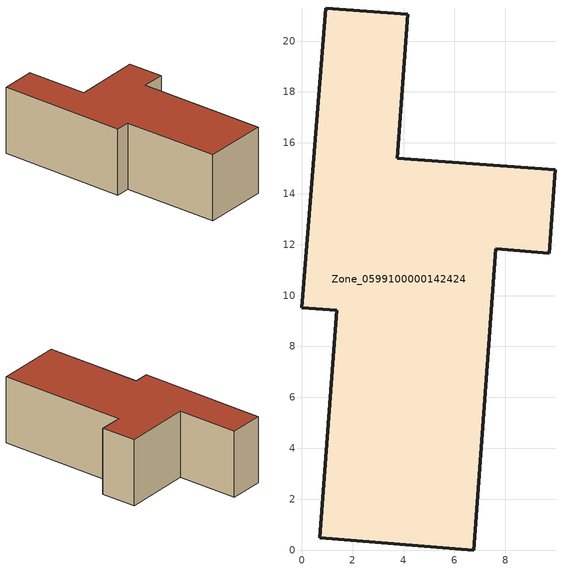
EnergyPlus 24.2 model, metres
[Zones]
Zone_0599100000142424
 floor ground (C_G): 3.76,15.39 9.96,14.95 9.73,11.66 7.62,11.83 6.75,0 0.7,0.47 1.38,9.42 0,9.52 0.95,21.3 4.16,21.05 z7.26
 wall outside (C_F): 1.38,9.42 0.7,0.47 6.75,0 7.62,11.83 9.73,11.66 9.96,14.95 3.76,15.39 4.16,21.05 0.95,21.3 0,9.52 1.38,9.42 z7.26:13.52
 roof outside (C_R): 0.95,21.3 0,9.52 1.38,9.42 0.7,0.47 6.75,0 7.62,11.83 9.73,11.66 9.96,14.95 3.76,15.39 4.16,21.05 z13.52
[BUILDING]
Pand.0599100000142424: North Axis=0; Terrain=City; Loads Convergence Tolerance Value=0.04; Temperature Convergence Tolerance Value=0.4; Solar Distribution=FullExterior; Maximum Number of Warmup Days=25; Minimum Number of Warmup Days=1
[Site:Location]
Rotterdam.The.Hague.AP_ZH_NLD Design_Conditions: Latitude=51.96; Longitude=4.45; Time Zone=1; Elevation=-4.5
[SITE:GROUNDTEMPERATURE:BUILDINGSURFACE]
18, 18, 18, 18, 18, 18, 18, 18, 18, 18, 18, 18
[MATERIAL] Thermal Absorptance=0.9; Solar Absorptance=0.7; Visible Absorptance=0.7
Name | Roughness | Thickness | Conductivity | Density | Specific Heat
G.TI.1946 | MediumSmooth | 0.15 | 1 | 540 | 1210
F.TI.1946 | Rough | 0.3 | 0.857143 | 1920 | 840
R.TI.1946 | MediumRough | 0.2 | 0.1 | 1500 | 1000
[CONSTRUCTION]
C_G: G.TI.1946
C_F: F.TI.1946
C_R: R.TI.1946
[ZONE]
Zone_0599100000142424: Type=1; Multiplier=1; Ceiling Height=Autocalculate; Volume=Autocalculate; Floor Area=autocalculate; Part of Total Floor Area=Yes
[ZONEINFILTRATION:DESIGNFLOWRATE]
Infil_Zone_0599100000142424: Zone or ZoneList or Space or SpaceList=Zone_0599100000142424; Schedule=AlwaysOn; Design Flow Rate Calculation Method=Flow/Area; Flow Rate per Floor Area=0.003; Constant Term Coefficient=1; Temperature Term Coefficient=0; Velocity Term Coefficient=0; Velocity Squared Term Coefficient=0
[HVACTEMPLATE:ZONE:IDEALLOADSAIRSYSTEM]
Zone_0599100000142424: Maximum Heating Supply Air Temperature=50; Minimum Cooling Supply Air Temperature=13; Maximum Heating Supply Air Humidity Ratio=0.0156; Minimum Cooling Supply Air Humidity Ratio=0.0077; Heating Limit=NoLimit; Cooling Limit=NoLimit; Dehumidification Control Type=ConstantSensibleHeatRatio; Cooling Sensible Heat Ratio=0.7; Dehumidification Setpoint=60; Humidification Control Type=None; Humidification Setpoint=30; Outdoor Air Method=None; Outdoor Air Flow Rate per Person=0.00944; Outdoor Air Flow Rate per Zone Floor Area=0; Outdoor Air Flow Rate per Zone=0; Demand Controlled Ventilation Type=None; Outdoor Air Economizer Type=NoEconomizer; Heat Recovery Type=None; Sensible Heat Recovery Effectiveness=0.7; Latent Heat Recovery Effectiveness=0.65
[ZONECONTROL:THERMOSTAT]
ThermostatControl_Zone_0599100000142424: Zone or ZoneList=Zone_0599100000142424; Control Type Schedule=DualSetpointControlType; Control 1=Thermostat_Zone_0599100000142424; Temperature Difference Between Cutout And Setpoint=0
[THERMOSTATSETPOINT:DUALSETPOINT]
Thermostat_Zone_0599100000142424: Heating Setpoint Temperature Schedule=HeatingSetpoint_Zone_0599100000142424; Cooling Setpoint Temperature Schedule=CoolingSetpoint_Zone_0599100000142424
[SCHEDULE:COMPACT]
HeatingSetpoint_Zone_0599100000142424: Through: 12/31, For: AllDays, Until: 24:00, 21
CoolingSetpoint_Zone_0599100000142424: Through: 12/31, For: AllDays, Until: 24:00, 24
DualSetpointControlType: Through: 12/31, For: AllDays, Until: 24:00, 4
AlwaysOn: Through: 12/31, For: AllDays, Until: 24:00, 1
